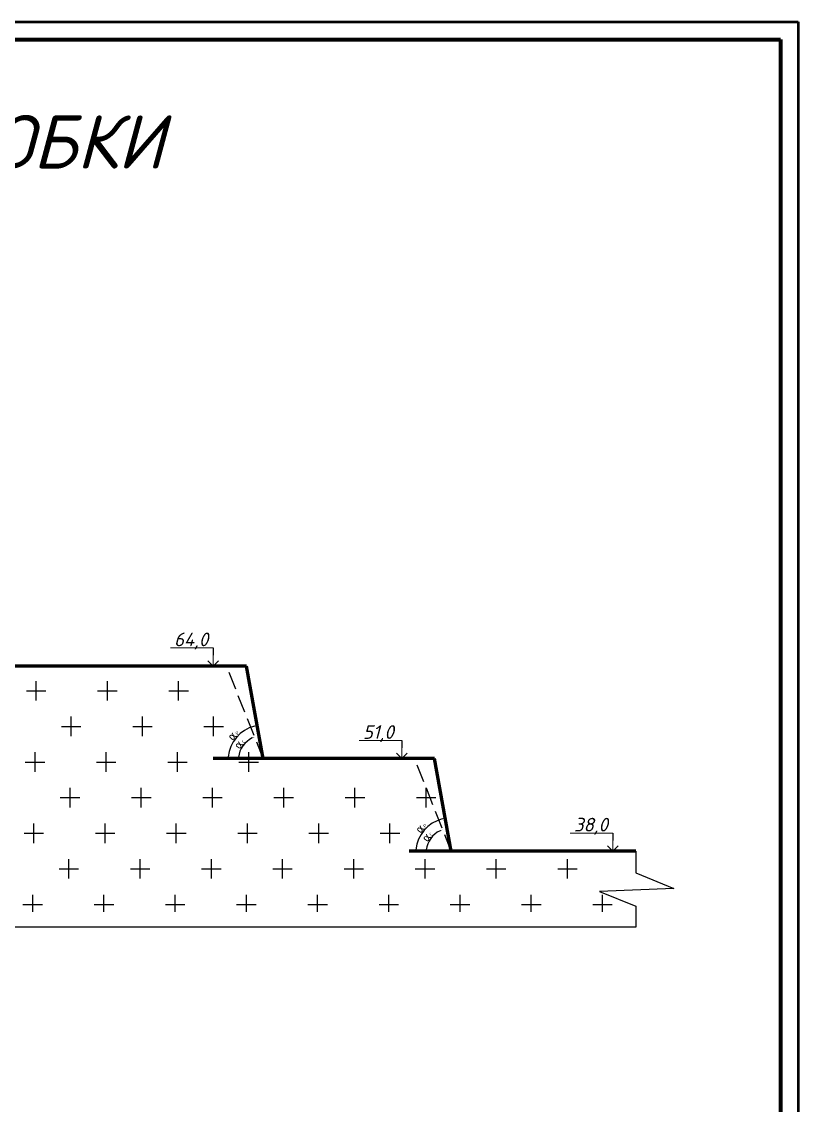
# Model space of a CAD drawing. Header units: millimetres. Extents: x 1555 to 5750, y -1109 to 1444.
# Drawn here: x 3677.7 to 3895.8, y -572.2 to -268 of the extents above; entities that cross this region are included whole.
import ezdxf

# ---------------------------------------------------------------- set-up
doc = ezdxf.new("R2010")
doc.units = ezdxf.units.MM
doc.linetypes.add('gost5', pattern=[7, 5, -2, 0])
doc.dimstyles.new('ISO-25', dxfattribs={"dimtxt": 2.5, "dimasz": 2.5, "dimexe": 1.25, "dimexo": 0.625, "dimtad": 1, "dimtxsty": 'Standard', "dimcen": 2.5, "dimadec": 0, "dimazin": 0, "dimtfac": 1, "dimtmove": 0, "dimatfit": 3, "dimfxl": 1, "dimarcsym": 0})

# ---------------------------------------------------------------- blocks, each defined once
blk = doc.blocks.new('*D82')
at = {"color": 0, "lineweight": -2, "transparency": 16777216}
blk.add_arc((3745.52, -475.39), 9.91, 104.3352, 174.3725, dxfattribs=at)
at = {"color": 0, "lineweight": 25, "transparency": 16777216}
for points in [[(3743.04, -465.66), (3743.1, -465.9), (3743.8, -465.62)], [(3735.78, -474.42), (3735.53, -474.41), (3735.61, -475.16)]]:
    blk.add_solid(points, dxfattribs=at)
at = {"layer": 'Defpoints', "color": 0, "lineweight": 25, "transparency": 16777216}
for p in [(3740.23, -445.39), (3739.66, -467.39), (3734.25, -475.13), (3745.52, -475.39), (3745.52, -475.39)]:
    blk.add_point(p, dxfattribs=at)
at = {"color": 0, "transparency": 16777216, "insert": (3737.02, -468.09), "char_height": 2.4, "attachment_point": 5, "rotation": 49.3539}
blk.add_mtext('{\\fISOCPEUR|b0|i0|c204|p34;α\\H0.4063x;Р}', dxfattribs=at)
blk = doc.blocks.new('*D83')
at = {"color": 0, "lineweight": -2, "transparency": 16777216}
blk.add_arc((3745.52, -475.39), 7.01, 116.1313, 172.5641, dxfattribs=at)
at = {"color": 0, "lineweight": 25, "transparency": 16777216}
for points in [[(3742.39, -468.98), (3742.48, -469.21), (3743.13, -468.8)], [(3738.7, -474.49), (3738.45, -474.47), (3738.51, -475.23)]]:
    blk.add_solid(points, dxfattribs=at)
at = {"layer": 'Defpoints', "color": 0, "lineweight": 25, "transparency": 16777216}
for p in [(3734.6, -445.39), (3740.75, -470.25), (3734.36, -475.13), (3745.52, -475.39), (3745.52, -475.39)]:
    blk.add_point(p, dxfattribs=at)
at = {"color": 0, "transparency": 16777216, "insert": (3738.77, -470.55), "char_height": 2.4, "attachment_point": 5, "rotation": 54.3477}
blk.add_mtext('{\\fISOCPEUR|b0|i0|c204|p34;α\\fISOCPEUR|b0|i0|c0|p34;\\H0.4x;C}', dxfattribs=at)
blk = doc.blocks.new('*D84')
at = {"color": 0, "lineweight": -2, "transparency": 16777216}
blk.add_arc((3798.27, -501.43), 9.91, 104.3352, 174.3725, dxfattribs=at)
at = {"color": 0, "lineweight": 25, "transparency": 16777216}
for points in [[(3795.79, -491.7), (3795.84, -491.95), (3796.55, -491.67)], [(3788.53, -500.47), (3788.28, -500.45), (3788.36, -501.21)]]:
    blk.add_solid(points, dxfattribs=at)
at = {"layer": 'Defpoints', "color": 0, "lineweight": 25, "transparency": 16777216}
for p in [(3792.98, -471.43), (3792.41, -493.44), (3786.99, -501.18), (3798.27, -501.43), (3798.27, -501.43)]:
    blk.add_point(p, dxfattribs=at)
at = {"color": 0, "transparency": 16777216, "insert": (3789.77, -494.13), "char_height": 2.4, "attachment_point": 5, "rotation": 49.3539}
blk.add_mtext('{\\fISOCPEUR|b0|i0|c204|p34;α\\H0.4063x;Р}', dxfattribs=at)
blk = doc.blocks.new('*D85')
at = {"color": 0, "lineweight": -2, "transparency": 16777216}
blk.add_arc((3798.27, -501.43), 7.01, 116.1313, 172.5641, dxfattribs=at)
at = {"color": 0, "lineweight": 25, "transparency": 16777216}
for points in [[(3795.13, -495.02), (3795.23, -495.25), (3795.87, -494.84)], [(3791.44, -500.53), (3791.19, -500.52), (3791.26, -501.27)]]:
    blk.add_solid(points, dxfattribs=at)
at = {"layer": 'Defpoints', "color": 0, "lineweight": 25, "transparency": 16777216}
for p in [(3787.35, -471.43), (3793.5, -496.3), (3787.1, -501.18), (3798.27, -501.43), (3798.27, -501.43)]:
    blk.add_point(p, dxfattribs=at)
at = {"color": 0, "transparency": 16777216, "insert": (3791.52, -496.59), "char_height": 2.4, "attachment_point": 5, "rotation": 54.3477}
blk.add_mtext('{\\fISOCPEUR|b0|i0|c204|p34;α\\fISOCPEUR|b0|i0|c0|p34;\\H0.4x;C}', dxfattribs=at)
blk = doc.blocks.new('_Open90')
at = {"color": 0, "linetype": 'ByBlock', "lineweight": -2}
for p, q in [((0, 0), (-1, 0)), ((-0.5, 0.5), (0, 0)), ((0, 0), (-0.5, -0.5))]:
    blk.add_line(p, q, dxfattribs=at)

msp = doc.modelspace()

# ---------------------------------------------------------------- linework, layer by layer
at = {"color": 0}
for p, q in [((3895.8111, -267.9839), (3301.8111, -267.9839)), ((3895.8111, -1108.9839), (3895.8111, -267.9839)), ((3681.7724, -458.5785), (3681.7724, -453.1015)), ((3701.7724, -458.5785), (3701.7724, -453.1015)), ((3721.7724, -458.5785), (3721.7724, -453.1015)), ((3679.034, -455.84), (3684.5109, -455.84)), ((3699.034, -455.84), (3704.5109, -455.84)), ((3719.034, -455.84), (3724.5109, -455.84)), ((3691.6118, -468.5785), (3691.6118, -463.1015)), ((3711.6118, -468.5785), (3711.6118, -463.1015)), ((3731.6118, -468.5785), (3731.6118, -463.1015)), ((3688.8733, -465.84), (3694.3502, -465.84)), ((3708.8733, -465.84), (3714.3502, -465.84)), ((3728.8733, -465.84), (3734.3502, -465.84)), ((3681.4511, -478.5785), (3681.4511, -473.1015)), ((3701.4511, -478.5785), (3701.4511, -473.1015)), ((3721.4511, -478.5785), (3721.4511, -473.1015)), ((3741.4511, -478.5785), (3741.4511, -473.1015)), ((3678.7127, -475.84), (3684.1896, -475.84)), ((3698.7127, -475.84), (3704.1896, -475.84)), ((3718.7127, -475.84), (3724.1896, -475.84)), ((3738.7127, -475.84), (3744.1896, -475.84)), ((3691.2905, -488.5785), (3691.2905, -483.1015)), ((3711.2905, -488.5785), (3711.2905, -483.1015)), ((3731.2905, -488.5785), (3731.2905, -483.1015)), ((3751.2905, -488.5785), (3751.2905, -483.1015)), ((3771.2905, -488.5785), (3771.2905, -483.1015)), ((3791.2905, -488.5785), (3791.2905, -483.1015)), ((3688.552, -485.84), (3694.029, -485.84)), ((3708.552, -485.84), (3714.029, -485.84)), ((3728.552, -485.84), (3734.029, -485.84)), ((3748.552, -485.84), (3754.029, -485.84)), ((3768.552, -485.84), (3774.029, -485.84)), ((3788.552, -485.84), (3794.029, -485.84)), ((3678.3914, -495.84), (3683.8683, -495.84)), ((3681.1298, -498.5785), (3681.1298, -493.1015)), ((3698.3914, -495.84), (3703.8683, -495.84)), ((3701.1298, -498.5785), (3701.1298, -493.1015)), ((3718.3914, -495.84), (3723.8683, -495.84)), ((3721.1298, -498.5785), (3721.1298, -493.1015)), ((3738.3914, -495.84), (3743.8683, -495.84)), ((3741.1298, -498.5785), (3741.1298, -493.1015)), ((3758.3914, -495.84), (3763.8683, -495.84)), ((3761.1298, -498.5785), (3761.1298, -493.1015)), ((3778.3914, -495.84), (3783.8683, -495.84)), ((3781.1298, -498.5785), (3781.1298, -493.1015)), ((3850.1802, -500.8892), (3850.1802, -506.9653)), ((3690.9692, -508.5785), (3690.9692, -503.1015)), ((3710.9692, -508.5785), (3710.9692, -503.1015)), ((3730.9692, -508.5785), (3730.9692, -503.1015)), ((3750.9692, -508.5785), (3750.9692, -503.1015)), ((3770.9692, -508.5785), (3770.9692, -503.1015)), ((3790.9692, -508.5785), (3790.9692, -503.1015)), ((3810.9692, -508.5785), (3810.9692, -503.1015)), ((3830.9692, -508.5785), (3830.9692, -503.1015)), ((3688.2307, -505.84), (3693.7077, -505.84)), ((3708.2307, -505.84), (3713.7077, -505.84)), ((3728.2307, -505.84), (3733.7077, -505.84)), ((3748.2307, -505.84), (3753.7077, -505.84)), ((3768.2307, -505.84), (3773.7077, -505.84)), ((3788.2307, -505.84), (3793.7077, -505.84)), ((3808.2307, -505.84), (3813.7077, -505.84)), ((3828.2307, -505.84), (3833.7077, -505.84)), ((3850.1802, -506.9653), (3860.8544, -511.3445)), ((3680.8086, -517.879), (3680.8086, -513.1015)), ((3700.8086, -517.879), (3700.8086, -513.1015)), ((3720.8086, -517.879), (3720.8086, -513.1015)), ((3740.8086, -517.879), (3740.8086, -513.1015)), ((3760.8086, -517.879), (3760.8086, -513.1015)), ((3780.8086, -517.879), (3780.8086, -513.1015)), ((3800.8086, -517.879), (3800.8086, -513.1015)), ((3820.8086, -517.879), (3820.8086, -513.1015)), ((3860.8544, -511.3445), (3839.9728, -512.2321)), ((3839.9728, -512.2321), (3850.1802, -516.2943)), ((3840.8086, -517.879), (3840.8086, -513.1015)), ((3678.0701, -515.84), (3683.547, -515.84)), ((3698.0701, -515.84), (3703.547, -515.84)), ((3718.0701, -515.84), (3723.547, -515.84)), ((3738.0701, -515.84), (3743.547, -515.84)), ((3758.0701, -515.84), (3763.547, -515.84)), ((3778.0701, -515.84), (3783.547, -515.84)), ((3798.0701, -515.84), (3803.547, -515.84)), ((3818.0701, -515.84), (3823.547, -515.84)), ((3838.0701, -515.84), (3843.547, -515.84)), ((3850.1802, -516.2943), (3850.1802, -522.2083)), ((3850.1802, -522.2083), (3645.4423, -522.2083))]:
    msp.add_line(p, q, dxfattribs=at)
at = {"color": 1, "lineweight": 50}
for p, q in [((3301.8111, -267.9839), (3895.8111, -267.9839)), ((3895.8111, -267.9839), (3895.8111, -1108.9839))]:
    msp.add_line(p, q, dxfattribs=at)
at = {"lineweight": 80}
for p, q in [((3321.8111, -272.9839), (3890.8111, -272.9839)), ((3890.8111, -272.9839), (3890.8111, -1103.9839))]:
    msp.add_line(p, q, dxfattribs=at)
at = {"lineweight": 20}
for p, q in [((3731.4521, -443.7718), (3719.4612, -443.7718)), ((3731.4521, -448.8893), (3731.4521, -443.7718)), ((3784.4979, -469.7718), (3772.507, -469.7718)), ((3784.4979, -474.8892), (3784.4979, -469.7718)), ((3843.7554, -495.7718), (3831.7645, -495.7718)), ((3843.7554, -500.8892), (3843.7554, -495.7718))]:
    msp.add_line(p, q, dxfattribs=at)
for p, q in [((3731.4521, -443.7718), (3731.4521, -445.8893)), ((3784.4979, -469.7718), (3784.4979, -471.8892)), ((3843.7554, -495.7718), (3843.7554, -497.8892))]:
    msp.add_line(p, q)
at = {"color": 0, "lineweight": 60}
for p, q in [((3740.8149, -448.8893), (3614.4958, -448.8893)), ((3745.5413, -474.8893), (3740.8149, -448.8893)), ((3793.6268, -474.8892), (3731.5246, -474.8893)), ((3798.3532, -500.8892), (3793.6268, -474.8892)), ((3850.1802, -500.8892), (3786.5162, -500.8892))]:
    msp.add_line(p, q, dxfattribs=at)
at = {"color": 0, "linetype": 'gost5'}
for p, q in [((3745.5413, -474.8893), (3735.2297, -448.8893)), ((3798.3532, -500.8892), (3788.0415, -474.8892))]:
    msp.add_line(p, q, dxfattribs=at)
at = {"color": 0, "lineweight": 20}
msp.add_line((3744.484, -474.8892), (3734.4312, -474.8852), dxfattribs=at)

# ---------------------------------------------------------------- block references
at = {"lineweight": 20, "xscale": 3, "yscale": 3, "zscale": 3, "rotation": 270}
for p in [(3731.4521, -448.8893), (3784.4979, -474.8892), (3843.7554, -500.8892)]:
    msp.add_blockref('_Open90', p, dxfattribs=at)

# ---------------------------------------------------------------- texts
at = {"color": 0, "lineweight": 20, "insert": (3529.4147, -294.2162), "char_height": 15, "width": 298.835402, "attachment_point": 1}
msp.add_mtext('{\\fISOCPEUR|b0|i1|c204|p34;СИСТЕМА\\fISOCPEUR|b0|i1|c0|p34; \\fISOCPEUR|b0|i1|c204|p34;РОЗРОБКИ\\fTahoma|b0|i0|c204|p32;\\P              }', dxfattribs=at)
at = {"color": 0, "char_height": 3.84, "width": 12.706736, "attachment_point": 1}
for s, insert in [('{\\fISOCPEUR|b0|i1|c204|p34;64,0}', (3720.4819, -439.504)), ('{\\fISOCPEUR|b0|i1|c204|p34;51,0}', (3773.5276, -465.504)), ('{\\fISOCPEUR|b0|i1|c204|p34;38,0}', (3832.7852, -491.504))]:
    msp.add_mtext(s, dxfattribs=dict(at, insert=insert))

# ---------------------------------------------------------------- dimensions: what is measured, and where the dimension line sits
at = {"color": 0}
for base, line1, line2, text, picture, middle in [((3739.6631, -467.39), ((3745.5237, -475.387), (3734.2464, -475.1326)), ((3745.5237, -475.387), (3740.2339, -445.387)), '{\\fISOCPEUR|b0|i0|c204|p34;α\\H0.4063x;Р}', '*D82', (3737.0195, -468.0861)), ((3740.7507, -470.2504), ((3745.5237, -475.387), (3734.355, -475.1327)), ((3745.5237, -475.387), (3734.6046, -445.387)), '{\\fISOCPEUR|b0|i0|c204|p34;α\\fISOCPEUR|b0|i0|c0|p34;\\H0.4x;C}', '*D83', (3738.7748, -470.5459)), ((3792.41, -493.4359), ((3798.2706, -501.4329), (3786.9932, -501.1785)), ((3798.2706, -501.4329), (3792.9808, -471.4329)), '{\\fISOCPEUR|b0|i0|c204|p34;α\\H0.4063x;Р}', '*D84', (3789.7663, -494.132)), ((3793.4976, -496.2963), ((3798.2706, -501.4329), (3787.1019, -501.1786)), ((3798.2706, -501.4329), (3787.3515, -471.4329)), '{\\fISOCPEUR|b0|i0|c204|p34;α\\fISOCPEUR|b0|i0|c0|p34;\\H0.4x;C}', '*D85', (3791.5217, -496.5919))]:
    dim = msp.add_angular_dim_2l(base=base, line1=line1, line2=line2, text=text, dimstyle='ISO-25', override={"dimscale": 0.15, "dimtxt": 16, "dimasz": 5, "dimlfac": 2}, dxfattribs=at)
    dim.commit()
    dim.dimension.update_dxf_attribs({"geometry": picture, "text_midpoint": middle})

doc.saveas('drawing.dxf')
